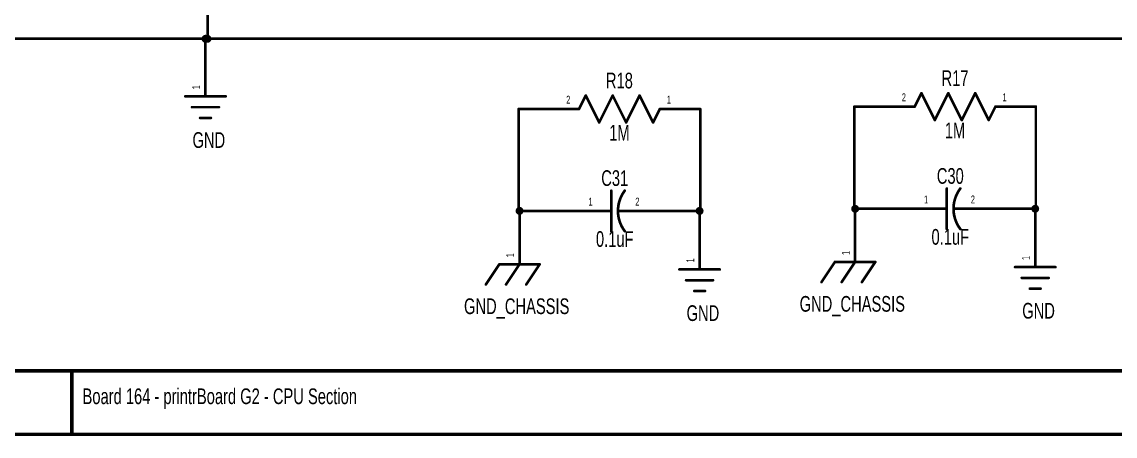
# Model space of a CAD drawing. Extents: x -0.3 to 11.2, y -0.5 to 7.6.
# Drawn here: x 4.817 to 8.877, y -0.52 to 1.018 of the extents above; entities that cross this region are included whole.
import ezdxf
from ezdxf.enums import TextEntityAlignment as Align

# ---------------------------------------------------------------- set-up
doc = ezdxf.new("R2010")
doc.units = 0
for name, color, linetype in [('Element', 253, 'CONTINUOUS'), ('Net', 50, 'CONTINUOUS'), ('Pin', 50, 'CONTINUOUS'), ('Titles', 253, 'CONTINUOUS')]:
    doc.layers.add(name, color=color, linetype=linetype)

msp = doc.modelspace()

# ---------------------------------------------------------------- linework, layer by layer
at = {"layer": 'Element', "linetype": 'CONTINUOUS'}
for points, const_width in [([(5.424, 0.7416), (5.574, 0.7416)], 0.0098), ([(6.911, 0.7448), (6.886, 0.6948)], 0.0098), ([(6.961, 0.6448), (6.911, 0.7448)], 0.0098), ([(7.011, 0.7448), (6.961, 0.6448)], 0.0098), ([(7.061, 0.6448), (7.011, 0.7448)], 0.0098), ([(7.111, 0.7448), (7.061, 0.6448)], 0.0098), ([(7.161, 0.6448), (7.111, 0.7448)], 0.0098), ([(8.1573, 0.7536), (8.1323, 0.7036)], 0.0098), ([(8.2073, 0.6536), (8.1573, 0.7536)], 0.0098), ([(8.2573, 0.7536), (8.2073, 0.6536)], 0.0098), ([(8.3073, 0.6536), (8.2573, 0.7536)], 0.0098), ([(8.3573, 0.7536), (8.3073, 0.6536)], 0.0098), ([(8.4073, 0.6536), (8.3573, 0.7536)], 0.0098), ([(5.449, 0.7016), (5.549, 0.7016)], 0.0098), ([(7.186, 0.6948), (7.161, 0.6448)], 0.0098), ([(8.4323, 0.7036), (8.4073, 0.6536)], 0.0098), ([(5.479, 0.6616), (5.519, 0.6616)], 0.0098), ([(7.0057, 0.2414), (7.0057, 0.3914)], 0.0098), ([(7.0559, 0.3916), (7.0512, 0.385), (7.047, 0.3781), (7.0433, 0.371), (7.04, 0.3636), (7.0372, 0.3561), (7.0348, 0.3483), (7.033, 0.3405), (7.0317, 0.3325), (7.031, 0.3245), (7.0307, 0.3164), (7.031, 0.3083), (7.0317, 0.3003), (7.033, 0.2923), (7.0349, 0.2845), (7.0372, 0.2767), (7.04, 0.2692), (7.0433, 0.2618), (7.047, 0.2547), (7.0512, 0.2478), (7.0559, 0.2412)], 0.01), ([(8.2517, 0.2494), (8.2517, 0.3994)], 0.0098), ([(8.3019, 0.3996), (8.2972, 0.393), (8.293, 0.3861), (8.2893, 0.379), (8.286, 0.3716), (8.2832, 0.3641), (8.2808, 0.3563), (8.279, 0.3485), (8.2777, 0.3405), (8.277, 0.3325), (8.2767, 0.3244), (8.277, 0.3163), (8.2777, 0.3083), (8.279, 0.3003), (8.2809, 0.2925), (8.2832, 0.2847), (8.286, 0.2772), (8.2893, 0.2698), (8.293, 0.2627), (8.2972, 0.2558), (8.3019, 0.2492)], 0.01), ([(8.2147, 0.3244), (8.2517, 0.3244)], 0.0098), ([(8.2767, 0.3244), (8.3147, 0.3244)], 0.0098), ([(6.9687, 0.3164), (7.0057, 0.3164)], 0.0098), ([(7.0307, 0.3164), (7.0687, 0.3164)], 0.0098), ([(6.5401, 0.0434), (6.5901, 0.1184)], 0.0098), ([(6.5901, 0.1184), (6.7401, 0.1184)], 0.0098), ([(6.6151, 0.0434), (6.6651, 0.1184)], 0.0098), ([(6.6901, 0.0434), (6.7401, 0.1184)], 0.0098), ([(7.7864, 0.0522), (7.8364, 0.1272)], 0.0098), ([(7.8364, 0.1272), (7.9864, 0.1272)], 0.0098), ([(7.8614, 0.0522), (7.9114, 0.1272)], 0.0098), ([(7.9364, 0.0522), (7.9864, 0.1272)], 0.0098), ([(7.2587, 0.0991), (7.4087, 0.0991)], 0.0098), ([(8.505, 0.1078), (8.655, 0.1078)], 0.0098), ([(7.2837, 0.0591), (7.3837, 0.0591)], 0.0098), ([(8.53, 0.0678), (8.63, 0.0678)], 0.0098), ([(7.3137, 0.0191), (7.3537, 0.0191)], 0.0098), ([(8.56, 0.0278), (8.6, 0.0278)], 0.0098)]:
    msp.add_lwpolyline(points, dxfattribs=dict(at, const_width=const_width))
for points, const_width in [([(5.4215, 0.7416, 1), (5.4265, 0.7416, 1), (5.4215, 0.7416, 1)], 0.0049), ([(5.5715, 0.7416, 1), (5.5765, 0.7416, 1), (5.5715, 0.7416, 1)], 0.0049), ([(6.9086, 0.7448, 1), (6.9135, 0.7448, 1), (6.9086, 0.7448, 1)], 0.0049), ([(6.9086, 0.7448, 1), (6.9135, 0.7448, 1), (6.9086, 0.7448, 1)], 0.0049), ([(7.0086, 0.7448, 1), (7.0135, 0.7448, 1), (7.0086, 0.7448, 1)], 0.0049), ([(7.0086, 0.7448, 1), (7.0135, 0.7448, 1), (7.0086, 0.7448, 1)], 0.0049), ([(7.1086, 0.7448, 1), (7.1135, 0.7448, 1), (7.1086, 0.7448, 1)], 0.0049), ([(7.1086, 0.7448, 1), (7.1135, 0.7448, 1), (7.1086, 0.7448, 1)], 0.0049), ([(8.1549, 0.7536, 1), (8.1598, 0.7536, 1), (8.1549, 0.7536, 1)], 0.0049), ([(8.1549, 0.7536, 1), (8.1598, 0.7536, 1), (8.1549, 0.7536, 1)], 0.0049), ([(8.2549, 0.7536, 1), (8.2598, 0.7536, 1), (8.2549, 0.7536, 1)], 0.0049), ([(8.2549, 0.7536, 1), (8.2598, 0.7536, 1), (8.2549, 0.7536, 1)], 0.0049), ([(8.3549, 0.7536, 1), (8.3598, 0.7536, 1), (8.3549, 0.7536, 1)], 0.0049), ([(8.3549, 0.7536, 1), (8.3598, 0.7536, 1), (8.3549, 0.7536, 1)], 0.0049), ([(5.4465, 0.7016, 1), (5.4515, 0.7016, 1), (5.4465, 0.7016, 1)], 0.0049), ([(5.5465, 0.7016, 1), (5.5515, 0.7016, 1), (5.5465, 0.7016, 1)], 0.0049), ([(6.8836, 0.6948, 1), (6.8885, 0.6948, 1), (6.8836, 0.6948, 1)], 0.0049), ([(7.1836, 0.6948, 1), (7.1885, 0.6948, 1), (7.1836, 0.6948, 1)], 0.0049), ([(8.1299, 0.7036, 1), (8.1348, 0.7036, 1), (8.1299, 0.7036, 1)], 0.0049), ([(8.4299, 0.7036, 1), (8.4348, 0.7036, 1), (8.4299, 0.7036, 1)], 0.0049), ([(5.4765, 0.6616, 1), (5.4815, 0.6616, 1), (5.4765, 0.6616, 1)], 0.0049), ([(5.5165, 0.6616, 1), (5.5215, 0.6616, 1), (5.5165, 0.6616, 1)], 0.0049), ([(6.9586, 0.6448, 1), (6.9635, 0.6448, 1), (6.9586, 0.6448, 1)], 0.0049), ([(6.9586, 0.6448, 1), (6.9635, 0.6448, 1), (6.9586, 0.6448, 1)], 0.0049), ([(7.0586, 0.6448, 1), (7.0635, 0.6448, 1), (7.0586, 0.6448, 1)], 0.0049), ([(7.0586, 0.6448, 1), (7.0635, 0.6448, 1), (7.0586, 0.6448, 1)], 0.0049), ([(7.1586, 0.6448, 1), (7.1635, 0.6448, 1), (7.1586, 0.6448, 1)], 0.0049), ([(7.1586, 0.6448, 1), (7.1635, 0.6448, 1), (7.1586, 0.6448, 1)], 0.0049), ([(8.2049, 0.6536, 1), (8.2098, 0.6536, 1), (8.2049, 0.6536, 1)], 0.0049), ([(8.2049, 0.6536, 1), (8.2098, 0.6536, 1), (8.2049, 0.6536, 1)], 0.0049), ([(8.3049, 0.6536, 1), (8.3098, 0.6536, 1), (8.3049, 0.6536, 1)], 0.0049), ([(8.3049, 0.6536, 1), (8.3098, 0.6536, 1), (8.3049, 0.6536, 1)], 0.0049), ([(8.4049, 0.6536, 1), (8.4098, 0.6536, 1), (8.4049, 0.6536, 1)], 0.0049), ([(8.4049, 0.6536, 1), (8.4098, 0.6536, 1), (8.4049, 0.6536, 1)], 0.0049), ([(7.0032, 0.3914, 1), (7.0082, 0.3914, 1), (7.0032, 0.3914, 1)], 0.0049), ([(7.0534, 0.3916, 1), (7.0584, 0.3916, 1), (7.0534, 0.3916, 1)], 0.005), ([(8.2492, 0.3994, 1), (8.2542, 0.3994, 1), (8.2492, 0.3994, 1)], 0.0049), ([(8.2994, 0.3996, 1), (8.3044, 0.3996, 1), (8.2994, 0.3996, 1)], 0.005), ([(8.2122, 0.3244, 1), (8.2172, 0.3244, 1), (8.2122, 0.3244, 1)], 0.0049), ([(8.2492, 0.3244, 1), (8.2542, 0.3244, 1), (8.2492, 0.3244, 1)], 0.0049), ([(8.2742, 0.3244, 1), (8.2792, 0.3244, 1), (8.2742, 0.3244, 1)], 0.0049), ([(8.3122, 0.3244, 1), (8.3172, 0.3244, 1), (8.3122, 0.3244, 1)], 0.0049), ([(6.9662, 0.3164, 1), (6.9712, 0.3164, 1), (6.9662, 0.3164, 1)], 0.0049), ([(7.0032, 0.3164, 1), (7.0082, 0.3164, 1), (7.0032, 0.3164, 1)], 0.0049), ([(7.0282, 0.3164, 1), (7.0332, 0.3164, 1), (7.0282, 0.3164, 1)], 0.0049), ([(7.0662, 0.3164, 1), (7.0712, 0.3164, 1), (7.0662, 0.3164, 1)], 0.0049), ([(7.0032, 0.2414, 1), (7.0082, 0.2414, 1), (7.0032, 0.2414, 1)], 0.0049), ([(7.0534, 0.2412, 1), (7.0584, 0.2412, 1), (7.0534, 0.2412, 1)], 0.005), ([(8.2492, 0.2494, 1), (8.2542, 0.2494, 1), (8.2492, 0.2494, 1)], 0.0049), ([(8.2994, 0.2492, 1), (8.3044, 0.2492, 1), (8.2994, 0.2492, 1)], 0.005), ([(6.5877, 0.1184, 1), (6.5926, 0.1184, 1), (6.5877, 0.1184, 1)], 0.0049), ([(6.5877, 0.1184, 1), (6.5926, 0.1184, 1), (6.5877, 0.1184, 1)], 0.0049), ([(6.6627, 0.1184, 1), (6.6676, 0.1184, 1), (6.6627, 0.1184, 1)], 0.0049), ([(6.7377, 0.1184, 1), (6.7426, 0.1184, 1), (6.7377, 0.1184, 1)], 0.0049), ([(6.7377, 0.1184, 1), (6.7426, 0.1184, 1), (6.7377, 0.1184, 1)], 0.0049), ([(7.834, 0.1272, 1), (7.8389, 0.1272, 1), (7.834, 0.1272, 1)], 0.0049), ([(7.834, 0.1272, 1), (7.8389, 0.1272, 1), (7.834, 0.1272, 1)], 0.0049), ([(7.909, 0.1272, 1), (7.9139, 0.1272, 1), (7.909, 0.1272, 1)], 0.0049), ([(7.984, 0.1272, 1), (7.9889, 0.1272, 1), (7.984, 0.1272, 1)], 0.0049), ([(7.984, 0.1272, 1), (7.9889, 0.1272, 1), (7.984, 0.1272, 1)], 0.0049), ([(7.2563, 0.0991, 1), (7.2612, 0.0991, 1), (7.2563, 0.0991, 1)], 0.0049), ([(7.4063, 0.0991, 1), (7.4112, 0.0991, 1), (7.4063, 0.0991, 1)], 0.0049), ([(8.5026, 0.1078, 1), (8.5075, 0.1078, 1), (8.5026, 0.1078, 1)], 0.0049), ([(8.6526, 0.1078, 1), (8.6575, 0.1078, 1), (8.6526, 0.1078, 1)], 0.0049), ([(6.5377, 0.0434, 1), (6.5426, 0.0434, 1), (6.5377, 0.0434, 1)], 0.0049), ([(6.6127, 0.0434, 1), (6.6176, 0.0434, 1), (6.6127, 0.0434, 1)], 0.0049), ([(6.6877, 0.0434, 1), (6.6926, 0.0434, 1), (6.6877, 0.0434, 1)], 0.0049), ([(7.2813, 0.0591, 1), (7.2862, 0.0591, 1), (7.2813, 0.0591, 1)], 0.0049), ([(7.3813, 0.0591, 1), (7.3862, 0.0591, 1), (7.3813, 0.0591, 1)], 0.0049), ([(7.784, 0.0522, 1), (7.7889, 0.0522, 1), (7.784, 0.0522, 1)], 0.0049), ([(7.859, 0.0522, 1), (7.8639, 0.0522, 1), (7.859, 0.0522, 1)], 0.0049), ([(7.934, 0.0522, 1), (7.9389, 0.0522, 1), (7.934, 0.0522, 1)], 0.0049), ([(8.5276, 0.0678, 1), (8.5325, 0.0678, 1), (8.5276, 0.0678, 1)], 0.0049), ([(8.6276, 0.0678, 1), (8.6325, 0.0678, 1), (8.6276, 0.0678, 1)], 0.0049), ([(7.3113, 0.0191, 1), (7.3162, 0.0191, 1), (7.3113, 0.0191, 1)], 0.0049), ([(7.3513, 0.0191, 1), (7.3562, 0.0191, 1), (7.3513, 0.0191, 1)], 0.0049), ([(8.5576, 0.0278, 1), (8.5625, 0.0278, 1), (8.5576, 0.0278, 1)], 0.0049), ([(8.5976, 0.0278, 1), (8.6025, 0.0278, 1), (8.5976, 0.0278, 1)], 0.0049)]:
    msp.add_lwpolyline(points, format="xyb", dxfattribs=dict(at, const_width=const_width))
at = {"layer": 'Net', "linetype": 'CONTINUOUS', "const_width": 0.0098}
for points in [[(5.5066, 1.8085), (5.5066, 0.9556)], [(3.8372, 0.9556), (9.2026, 0.9556)], [(5.4892, 0.9556), (5.4896, 0.9525), (5.491, 0.9498), (5.4932, 0.9476), (5.496, 0.9462), (5.499, 0.9457), (5.502, 0.9462), (5.5048, 0.9476), (5.507, 0.9498), (5.5084, 0.9525), (5.5088, 0.9556), (5.5084, 0.9586), (5.507, 0.9613), (5.5048, 0.9635), (5.502, 0.9649), (5.499, 0.9654), (5.496, 0.9649), (5.4932, 0.9635), (5.491, 0.9613), (5.4896, 0.9586), (5.4892, 0.9556)], [(5.4968, 0.9556), (5.4972, 0.9525), (5.4986, 0.9498), (5.5008, 0.9476), (5.5036, 0.9462), (5.5066, 0.9457), (5.5096, 0.9462), (5.5124, 0.9476), (5.5146, 0.9498), (5.516, 0.9525), (5.5164, 0.9556), (5.516, 0.9586), (5.5146, 0.9613), (5.5124, 0.9635), (5.5096, 0.9649), (5.5066, 0.9654), (5.5036, 0.9649), (5.5008, 0.9635), (5.4986, 0.9613), (5.4972, 0.9586), (5.4968, 0.9556)], [(5.499, 0.8916), (5.499, 0.9556)], [(6.736, 0.6948), (6.6618, 0.6948)], [(6.6618, 0.6948), (6.6618, 0.3164)], [(7.336, 0.3164), (7.336, 0.6948)], [(7.9823, 0.7036), (7.9081, 0.7036)], [(7.9081, 0.7036), (7.9081, 0.3244)], [(8.5823, 0.3244), (8.5823, 0.7036)], [(6.6553, 0.3164), (6.6558, 0.3134), (6.6572, 0.3106), (6.6593, 0.3084), (6.6621, 0.307), (6.6651, 0.3066), (6.6682, 0.307), (6.6709, 0.3084), (6.6731, 0.3106), (6.6745, 0.3134), (6.675, 0.3164), (6.6745, 0.3194), (6.6731, 0.3222), (6.6709, 0.3244), (6.6682, 0.3258), (6.6651, 0.3262), (6.6621, 0.3258), (6.6593, 0.3244), (6.6572, 0.3222), (6.6558, 0.3194), (6.6553, 0.3164)], [(7.3239, 0.3164), (7.3244, 0.3134), (7.3258, 0.3106), (7.3279, 0.3084), (7.3307, 0.307), (7.3337, 0.3066), (7.3368, 0.307), (7.3395, 0.3084), (7.3417, 0.3106), (7.3431, 0.3134), (7.3436, 0.3164), (7.3431, 0.3194), (7.3417, 0.3222), (7.3395, 0.3244), (7.3368, 0.3258), (7.3337, 0.3262), (7.3307, 0.3258), (7.3279, 0.3244), (7.3258, 0.3222), (7.3244, 0.3194), (7.3239, 0.3164)], [(7.9016, 0.3244), (7.9021, 0.3214), (7.9035, 0.3186), (7.9057, 0.3164), (7.9084, 0.315), (7.9114, 0.3146), (7.9145, 0.315), (7.9172, 0.3164), (7.9194, 0.3186), (7.9208, 0.3214), (7.9213, 0.3244), (7.9208, 0.3274), (7.9194, 0.3302), (7.9172, 0.3324), (7.9145, 0.3338), (7.9114, 0.3342), (7.9084, 0.3338), (7.9057, 0.3324), (7.9035, 0.3302), (7.9021, 0.3274), (7.9016, 0.3244)], [(7.9081, 0.3244), (8.0647, 0.3244)], [(7.9114, 0.2767), (7.9114, 0.3244)], [(8.4647, 0.3244), (8.5823, 0.3244)], [(8.5702, 0.3244), (8.5707, 0.3214), (8.5721, 0.3186), (8.5743, 0.3164), (8.577, 0.315), (8.58, 0.3146), (8.5831, 0.315), (8.5858, 0.3164), (8.588, 0.3186), (8.5894, 0.3214), (8.5899, 0.3244), (8.5894, 0.3274), (8.588, 0.3302), (8.5858, 0.3324), (8.5831, 0.3338), (8.58, 0.3342), (8.577, 0.3338), (8.5743, 0.3324), (8.5721, 0.3302), (8.5707, 0.3274), (8.5702, 0.3244)], [(8.58, 0.2578), (8.58, 0.3244)], [(6.6618, 0.3164), (6.8187, 0.3164)], [(6.6651, 0.2679), (6.6651, 0.3164)], [(7.2187, 0.3164), (7.336, 0.3164)], [(7.3337, 0.2491), (7.3337, 0.3164)]]:
    msp.add_lwpolyline(points, dxfattribs=at)
at = {"layer": 'Net', "linetype": 'CONTINUOUS', "const_width": 0.0049}
for points in [[(5.4867, 0.9556, 1), (5.4916, 0.9556, 1), (5.4867, 0.9556, 1)], [(5.4943, 0.9556, 1), (5.4992, 0.9556, 1), (5.4943, 0.9556, 1)], [(5.4965, 0.9556, 1), (5.5015, 0.9556, 1), (5.4965, 0.9556, 1)], [(5.5041, 0.9556, 1), (5.5091, 0.9556, 1), (5.5041, 0.9556, 1)], [(5.4965, 0.8916, 1), (5.5015, 0.8916, 1), (5.4965, 0.8916, 1)], [(6.6593, 0.6948, 1), (6.6642, 0.6948, 1), (6.6593, 0.6948, 1)], [(6.6593, 0.6948, 1), (6.6642, 0.6948, 1), (6.6593, 0.6948, 1)], [(6.7336, 0.6948, 1), (6.7385, 0.6948, 1), (6.7336, 0.6948, 1)], [(7.3336, 0.6948, 1), (7.3385, 0.6948, 1), (7.3336, 0.6948, 1)], [(7.9056, 0.7036, 1), (7.9105, 0.7036, 1), (7.9056, 0.7036, 1)], [(7.9056, 0.7036, 1), (7.9105, 0.7036, 1), (7.9056, 0.7036, 1)], [(7.9799, 0.7036, 1), (7.9848, 0.7036, 1), (7.9799, 0.7036, 1)], [(8.5799, 0.7036, 1), (8.5848, 0.7036, 1), (8.5799, 0.7036, 1)], [(7.8991, 0.3244, 1), (7.9041, 0.3244, 1), (7.8991, 0.3244, 1)], [(7.9056, 0.3244, 1), (7.9105, 0.3244, 1), (7.9056, 0.3244, 1)], [(7.9056, 0.3244, 1), (7.9105, 0.3244, 1), (7.9056, 0.3244, 1)], [(7.909, 0.3244, 1), (7.9139, 0.3244, 1), (7.909, 0.3244, 1)], [(8.0622, 0.3244, 1), (8.0672, 0.3244, 1), (8.0622, 0.3244, 1)], [(8.4622, 0.3244, 1), (8.4672, 0.3244, 1), (8.4622, 0.3244, 1)], [(8.5677, 0.3244, 1), (8.5727, 0.3244, 1), (8.5677, 0.3244, 1)], [(8.5776, 0.3244, 1), (8.5825, 0.3244, 1), (8.5776, 0.3244, 1)], [(8.5799, 0.3244, 1), (8.5848, 0.3244, 1), (8.5799, 0.3244, 1)], [(8.5799, 0.3244, 1), (8.5848, 0.3244, 1), (8.5799, 0.3244, 1)], [(6.6528, 0.3164, 1), (6.6577, 0.3164, 1), (6.6528, 0.3164, 1)], [(6.6593, 0.3164, 1), (6.6642, 0.3164, 1), (6.6593, 0.3164, 1)], [(6.6593, 0.3164, 1), (6.6642, 0.3164, 1), (6.6593, 0.3164, 1)], [(6.6627, 0.3164, 1), (6.6676, 0.3164, 1), (6.6627, 0.3164, 1)], [(6.8162, 0.3164, 1), (6.8212, 0.3164, 1), (6.8162, 0.3164, 1)], [(7.2162, 0.3164, 1), (7.2212, 0.3164, 1), (7.2162, 0.3164, 1)], [(7.3214, 0.3164, 1), (7.3264, 0.3164, 1), (7.3214, 0.3164, 1)], [(7.3313, 0.3164, 1), (7.3362, 0.3164, 1), (7.3313, 0.3164, 1)], [(7.3336, 0.3164, 1), (7.3385, 0.3164, 1), (7.3336, 0.3164, 1)], [(7.3336, 0.3164, 1), (7.3385, 0.3164, 1), (7.3336, 0.3164, 1)], [(6.6627, 0.2679, 1), (6.6676, 0.2679, 1), (6.6627, 0.2679, 1)], [(7.3313, 0.2491, 1), (7.3362, 0.2491, 1), (7.3313, 0.2491, 1)], [(7.909, 0.2767, 1), (7.9139, 0.2767, 1), (7.909, 0.2767, 1)], [(8.5776, 0.2578, 1), (8.5825, 0.2578, 1), (8.5776, 0.2578, 1)]]:
    msp.add_lwpolyline(points, format="xyb", dxfattribs=at)
at = {"layer": 'Pin', "linetype": 'CONTINUOUS', "const_width": 0.0098}
for points in [[(5.499, 0.7416), (5.499, 0.8916)], [(6.886, 0.6948), (6.736, 0.6948)], [(7.186, 0.6948), (7.336, 0.6948)], [(8.1323, 0.7036), (7.9823, 0.7036)], [(8.4323, 0.7036), (8.5823, 0.7036)], [(8.2147, 0.3244), (8.0647, 0.3244)], [(8.3147, 0.3244), (8.4647, 0.3244)], [(6.9687, 0.3164), (6.8187, 0.3164)], [(7.0687, 0.3164), (7.2187, 0.3164)], [(6.6651, 0.1179), (6.6651, 0.2679)], [(7.3337, 0.0991), (7.3337, 0.2491)], [(7.9114, 0.1267), (7.9114, 0.2767)], [(8.58, 0.1078), (8.58, 0.2578)]]:
    msp.add_lwpolyline(points, dxfattribs=at)
at = {"layer": 'Pin', "linetype": 'CONTINUOUS', "const_width": 0.0049}
for points in [[(5.4965, 0.8916, 1), (5.5015, 0.8916, 1), (5.4965, 0.8916, 1)], [(5.4965, 0.7416, 1), (5.5015, 0.7416, 1), (5.4965, 0.7416, 1)], [(6.7336, 0.6948, 1), (6.7385, 0.6948, 1), (6.7336, 0.6948, 1)], [(6.8836, 0.6948, 1), (6.8885, 0.6948, 1), (6.8836, 0.6948, 1)], [(7.1836, 0.6948, 1), (7.1885, 0.6948, 1), (7.1836, 0.6948, 1)], [(7.3336, 0.6948, 1), (7.3385, 0.6948, 1), (7.3336, 0.6948, 1)], [(7.9799, 0.7036, 1), (7.9848, 0.7036, 1), (7.9799, 0.7036, 1)], [(8.1299, 0.7036, 1), (8.1348, 0.7036, 1), (8.1299, 0.7036, 1)], [(8.4299, 0.7036, 1), (8.4348, 0.7036, 1), (8.4299, 0.7036, 1)], [(8.5799, 0.7036, 1), (8.5848, 0.7036, 1), (8.5799, 0.7036, 1)], [(8.0622, 0.3244, 1), (8.0672, 0.3244, 1), (8.0622, 0.3244, 1)], [(8.2122, 0.3244, 1), (8.2172, 0.3244, 1), (8.2122, 0.3244, 1)], [(8.3122, 0.3244, 1), (8.3172, 0.3244, 1), (8.3122, 0.3244, 1)], [(8.4622, 0.3244, 1), (8.4672, 0.3244, 1), (8.4622, 0.3244, 1)], [(6.8162, 0.3164, 1), (6.8212, 0.3164, 1), (6.8162, 0.3164, 1)], [(6.9662, 0.3164, 1), (6.9712, 0.3164, 1), (6.9662, 0.3164, 1)], [(7.0662, 0.3164, 1), (7.0712, 0.3164, 1), (7.0662, 0.3164, 1)], [(7.2162, 0.3164, 1), (7.2212, 0.3164, 1), (7.2162, 0.3164, 1)], [(6.6627, 0.2679, 1), (6.6676, 0.2679, 1), (6.6627, 0.2679, 1)], [(7.3313, 0.2491, 1), (7.3362, 0.2491, 1), (7.3313, 0.2491, 1)], [(7.909, 0.2767, 1), (7.9139, 0.2767, 1), (7.909, 0.2767, 1)], [(8.5776, 0.2578, 1), (8.5825, 0.2578, 1), (8.5776, 0.2578, 1)], [(6.6627, 0.1179, 1), (6.6676, 0.1179, 1), (6.6627, 0.1179, 1)], [(7.909, 0.1267, 1), (7.9139, 0.1267, 1), (7.909, 0.1267, 1)], [(7.3313, 0.0991, 1), (7.3362, 0.0991, 1), (7.3313, 0.0991, 1)], [(8.5776, 0.1078, 1), (8.5825, 0.1078, 1), (8.5776, 0.1078, 1)]]:
    msp.add_lwpolyline(points, format="xyb", dxfattribs=at)
at = {"layer": 'Titles', "linetype": 'CONTINUOUS', "const_width": 0.0131}
for points in [[(11.2236, -0.5132), (-0.2694, -0.5132), (-0.2694, 7.5548), (11.2236, 7.5548), (11.2236, -0.5132)], [(4.5307, -0.277), (5.0031, -0.277)], [(5.0031, -0.277), (5.0031, -0.5132)], [(5.0031, -0.277), (9.2944, -0.277)], [(5.0031, -0.277), (5.0031, -0.5132)], [(4.5307, -0.5132), (5.0031, -0.5132)], [(5.0031, -0.5132), (9.2944, -0.5132)]]:
    msp.add_lwpolyline(points, dxfattribs=at)

# ---------------------------------------------------------------- texts
at = {"layer": 'Element', "width": 0.7}
for s, p in [('R18', (7.036, 0.7538)), ('R17', (8.2823, 0.7626)), ('GND', (5.5115, 0.5329)), ('C31', (7.0187, 0.3916)), ('C30', (8.2647, 0.3996)), ('GND_CHASSIS', (7.9009, -0.0753)), ('GND_CHASSIS', (6.6546, -0.0841)), ('GND', (7.3462, -0.1097)), ('GND', (8.5925, -0.1009))]:
    msp.add_text(s, height=0.0583, dxfattribs=at).set_placement(p, align=Align.BOTTOM_CENTER)
for s, p in [('1M', (7.036, 0.6357)), ('1M', (8.2823, 0.6445)), ('0.1uF', (8.2647, 0.2492)), ('0.1uF', (7.0187, 0.2412))]:
    msp.add_text(s, height=0.0583, dxfattribs=at).set_placement(p, align=Align.TOP_CENTER)
at = {"layer": 'Pin', "width": 0.7}
for p in [(5.4498, 0.7678), (7.8622, 0.1529), (6.6159, 0.1441), (7.2845, 0.1253), (8.5308, 0.1341)]:
    msp.add_text('1', height=0.0292, rotation=90, dxfattribs=at).set_placement(p, align=Align.TOP_LEFT)
for s, p in [('2', (6.8385, 0.744)), ('1', (7.2123, 0.744)), ('2', (8.0848, 0.7528)), ('1', (8.4586, 0.7528)), ('1', (6.9211, 0.3656)), ('2', (7.095, 0.3656)), ('1', (8.1671, 0.3736)), ('2', (8.341, 0.3736))]:
    msp.add_text(s, height=0.0292, dxfattribs=at).set_placement(p, align=Align.TOP_LEFT)
at = {"layer": 'Titles', "width": 0.7}
msp.add_text('Board 164 - printrBoard G2 - CPU Section', height=0.0583, dxfattribs=at).set_placement((5.0425, -0.3426), align=Align.TOP_LEFT)

doc.saveas('drawing.dxf')
